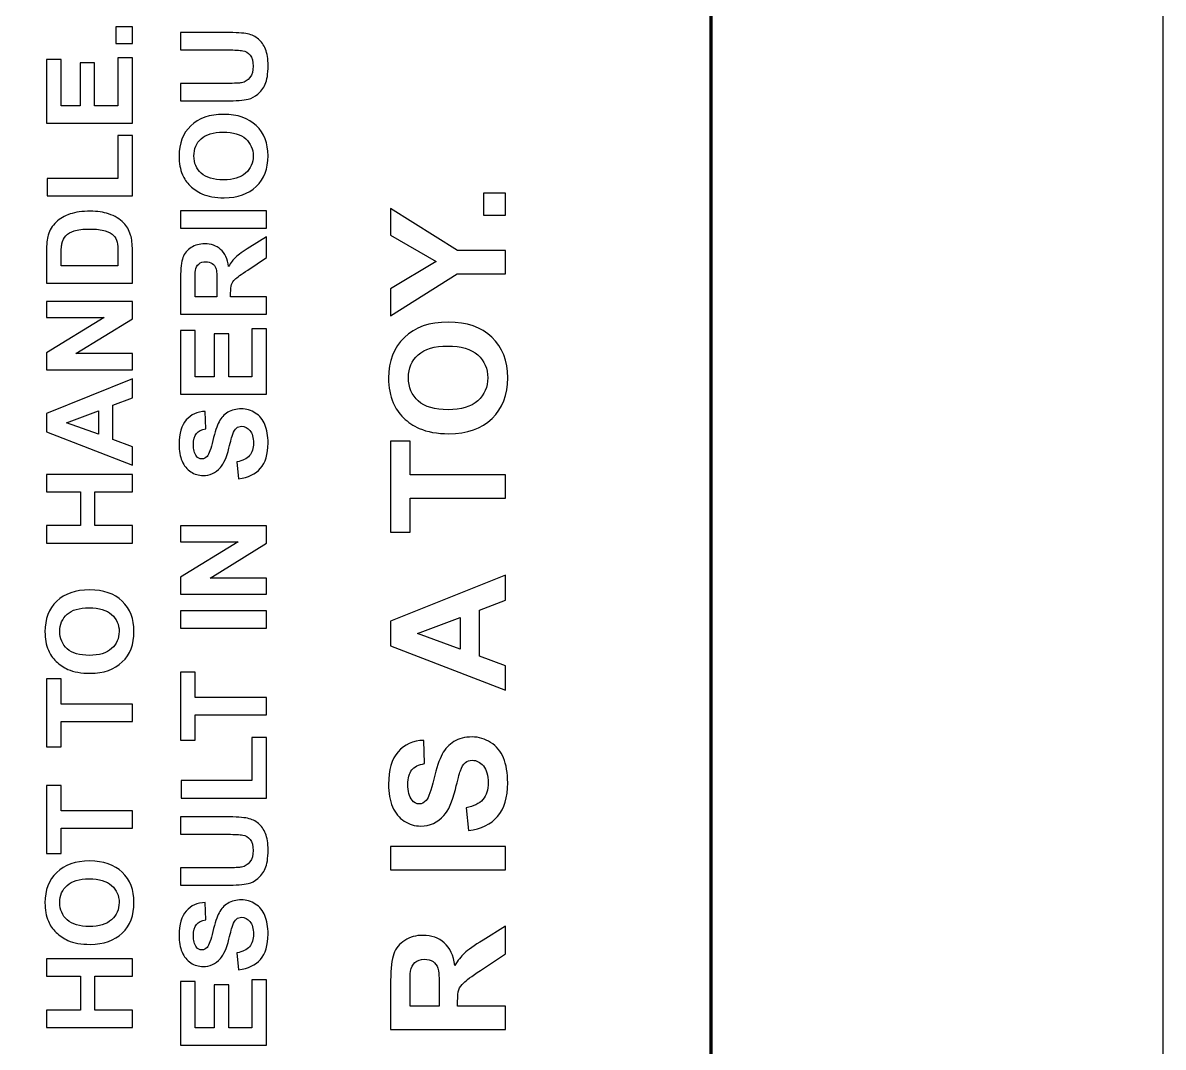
# Model space of a CAD drawing. Header units: millimetres. Extents: x -36 to 627, y -167 to 363.
# Drawn here: x 585.45 to 626.75, y -31.34 to 5.77 of the extents above; entities that cross this region are included whole.
import ezdxf

# ---------------------------------------------------------------- set-up
doc = ezdxf.new("R2010")
doc.units = ezdxf.units.MM
doc.header["$MEASUREMENT"] = 0
doc.layers.add('layer 1', color=7, linetype='Continuous')

msp = doc.modelspace()

# ---------------------------------------------------------------- linework, layer by layer
at = {"layer": 'layer 1', "color": 250, "lineweight": 25}
msp.add_open_spline([(546.5047, -159.8645), (546.5047, -159.8645), (546.5047, 90.1355), (546.5047, 90.1355), (546.5047, 90.1355), (626.7547, 90.1355), (626.7547, 90.1355), (626.7547, 90.1355), (626.7547, -159.8645), (626.7547, -159.8645), (626.7547, -159.8645), (546.5047, -159.8645), (546.5047, -159.8645)], degree=3, knots=[0, 0, 0, 0, 0.25, 0.25, 0.25, 0.5, 0.5, 0.5, 0.75, 0.75, 0.75, 1, 1, 1, 1], dxfattribs=at)
at = {"layer": 'layer 1', "color": 250, "lineweight": 211}
msp.add_open_spline([(562.8821, -107.0586), (562.8821, -107.0586), (562.8821, 37.3295), (562.8821, 37.3295), (562.8821, 39.582), (564.7249, 41.4248), (566.9774, 41.4248), (566.9774, 41.4248), (606.2821, 41.4248), (606.2821, 41.4248), (608.5346, 41.4248), (610.3774, 39.582), (610.3774, 37.3295), (610.3774, 37.3295), (610.3774, -107.0586), (610.3774, -107.0586), (610.3774, -109.3111), (608.5346, -111.1539), (606.2821, -111.1539), (606.2821, -111.1539), (566.9774, -111.1539), (566.9774, -111.1539), (564.7249, -111.1539), (562.8821, -109.3111), (562.8821, -107.0586)], degree=3, knots=[0, 0, 0, 0, 0.125, 0.125, 0.125, 0.25, 0.25, 0.25, 0.375, 0.375, 0.375, 0.5, 0.5, 0.5, 0.625, 0.625, 0.625, 0.75, 0.75, 0.75, 0.875, 0.875, 0.875, 1, 1, 1, 1], dxfattribs=at)
at = {"layer": 'layer 1', "color": 250}
for points, knots in [([(589.4171, 5.027), (589.4171, 5.027), (588.8216, 5.027), (588.8216, 5.027), (588.8216, 5.027), (588.8216, 5.6225), (588.8216, 5.6225), (588.8216, 5.6225), (589.4171, 5.6225), (589.4171, 5.6225), (589.4171, 5.6225), (589.4171, 5.027), (589.4171, 5.027)], [0, 0, 0, 0, 0.25, 0.25, 0.25, 0.5, 0.5, 0.5, 0.75, 0.75, 0.75, 1, 1, 1, 1]), ([(591.1608, 2.9451), (591.1608, 2.9451), (591.1608, 3.5754), (591.1608, 3.5754), (591.1608, 3.5754), (592.8473, 3.5754), (592.8473, 3.5754), (593.1154, 3.5754), (593.2885, 3.5833), (593.3675, 3.5985), (593.495, 3.6253), (593.5978, 3.6884), (593.6746, 3.7883), (593.7521, 3.889), (593.7905, 4.026), (593.7905, 4.1998), (593.7905, 4.3759), (593.7543, 4.5092), (593.6811, 4.599), (593.608, 4.6888), (593.5189, 4.7424), (593.4124, 4.7605), (593.3059, 4.7786), (593.1298, 4.7881), (592.8835, 4.7881), (592.8835, 4.7881), (591.1608, 4.7881), (591.1608, 4.7881), (591.1608, 4.7881), (591.1608, 5.4183), (591.1608, 5.4183), (591.1608, 5.4183), (592.7973, 5.4183), (592.7973, 5.4183), (593.1711, 5.4183), (593.4356, 5.4017), (593.5899, 5.3676), (593.7442, 5.3336), (593.8746, 5.2713), (593.9811, 5.18), (594.0875, 5.0894), (594.1716, 4.9677), (594.2346, 4.8156), (594.2976, 4.6627), (594.3295, 4.4642), (594.3295, 4.2187), (594.3295, 3.9224), (594.2955, 3.6978), (594.2266, 3.5449), (594.1578, 3.3921), (594.0687, 3.2711), (593.9586, 3.182), (593.8485, 3.0929), (593.734, 3.0349), (593.613, 3.0067), (593.4348, 2.9654), (593.1711, 2.9451), (592.8227, 2.9451), (592.8227, 2.9451), (591.1608, 2.9451), (591.1608, 2.9451)], [0, 0, 0, 0, 0.05, 0.05, 0.05, 0.1, 0.1, 0.1, 0.15, 0.15, 0.15, 0.2, 0.2, 0.2, 0.25, 0.25, 0.25, 0.3, 0.3, 0.3, 0.35, 0.35, 0.35, 0.4, 0.4, 0.4, 0.45, 0.45, 0.45, 0.5, 0.5, 0.5, 0.55, 0.55, 0.55, 0.6, 0.6, 0.6, 0.65, 0.65, 0.65, 0.7, 0.7, 0.7, 0.75, 0.75, 0.75, 0.8, 0.8, 0.8, 0.85, 0.85, 0.85, 0.9, 0.9, 0.9, 0.95, 0.95, 0.95, 1, 1, 1, 1]), ([(589.4171, 2.1365), (589.4171, 2.1365), (586.3049, 2.1365), (586.3049, 2.1365), (586.3049, 2.1365), (586.3049, 4.4402), (586.3049, 4.4402), (586.3049, 4.4402), (586.8309, 4.4402), (586.8309, 4.4402), (586.8309, 4.4402), (586.8309, 2.7668), (586.8309, 2.7668), (586.8309, 2.7668), (587.522, 2.7668), (587.522, 2.7668), (587.522, 2.7668), (587.522, 4.3228), (587.522, 4.3228), (587.522, 4.3228), (588.0479, 4.3228), (588.0479, 4.3228), (588.0479, 4.3228), (588.0479, 2.7668), (588.0479, 2.7668), (588.0479, 2.7668), (588.8912, 2.7668), (588.8912, 2.7668), (588.8912, 2.7668), (588.8912, 4.5011), (588.8912, 4.5011), (588.8912, 4.5011), (589.4171, 4.5011), (589.4171, 4.5011), (589.4171, 4.5011), (589.4171, 2.1365), (589.4171, 2.1365)], [0, 0, 0, 0, 0.0833333, 0.0833333, 0.0833333, 0.1666667, 0.1666667, 0.1666667, 0.25, 0.25, 0.25, 0.3333333, 0.3333333, 0.3333333, 0.4166667, 0.4166667, 0.4166667, 0.5, 0.5, 0.5, 0.5833333, 0.5833333, 0.5833333, 0.6666667, 0.6666667, 0.6666667, 0.75, 0.75, 0.75, 0.8333333, 0.8333333, 0.8333333, 0.9166667, 0.9166667, 0.9166667, 1, 1, 1, 1]), ([(592.7358, -0.5662), (592.4185, -0.5662), (592.1519, -0.5184), (591.936, -0.4235), (591.7773, -0.3532), (591.6346, -0.2561), (591.5086, -0.1337), (591.3825, -0.0113), (591.2891, 0.1227), (591.2275, 0.2684), (591.1456, 0.4625), (591.1043, 0.6863), (591.1043, 0.9399), (591.1043, 1.3992), (591.247, 1.7658), (591.5317, 2.0418), (591.8172, 2.317), (592.2134, 2.4547), (592.7213, 2.4547), (593.2247, 2.4547), (593.6188, 2.3178), (593.9028, 2.0447), (594.1875, 1.7716), (594.3295, 1.4057), (594.3295, 0.9486), (594.3295, 0.4857), (594.1882, 0.1169), (593.905, -0.1562), (593.6225, -0.4293), (593.2327, -0.5662), (592.7358, -0.5662)], [0, 0, 0, 0, 0.1, 0.1, 0.1, 0.2, 0.2, 0.2, 0.3, 0.3, 0.3, 0.4, 0.4, 0.4, 0.5, 0.5, 0.5, 0.6, 0.6, 0.6, 0.7, 0.7, 0.7, 0.8, 0.8, 0.8, 0.9, 0.9, 0.9, 1, 1, 1, 1]), ([(589.4171, -0.5011), (589.4171, -0.5011), (586.331, -0.5011), (586.331, -0.5011), (586.331, -0.5011), (586.331, 0.1291), (586.331, 0.1291), (586.331, 0.1291), (588.8912, 0.1291), (588.8912, 0.1291), (588.8912, 0.1291), (588.8912, 1.6896), (588.8912, 1.6896), (588.8912, 1.6896), (589.4171, 1.6896), (589.4171, 1.6896), (589.4171, 1.6896), (589.4171, -0.5011), (589.4171, -0.5011)], [0, 0, 0, 0, 0.1666667, 0.1666667, 0.1666667, 0.3333333, 0.3333333, 0.3333333, 0.5, 0.5, 0.5, 0.6666667, 0.6666667, 0.6666667, 0.8333333, 0.8333333, 0.8333333, 1, 1, 1, 1]), ([(592.7147, 0.0814), (593.0675, 0.0814), (593.3349, 0.1633), (593.5174, 0.3263), (593.6992, 0.4893), (593.7905, 0.6965), (593.7905, 0.9471), (593.7905, 1.1985), (593.7, 1.4043), (593.5196, 1.5658), (593.3385, 1.7266), (593.0675, 1.807), (592.7061, 1.807), (592.3489, 1.807), (592.0823, 1.7288), (591.907, 1.5716), (591.731, 1.4151), (591.6433, 1.2072), (591.6433, 0.9471), (591.6433, 0.6878), (591.7324, 0.4784), (591.9099, 0.3198), (592.0881, 0.1611), (592.3561, 0.0814), (592.7147, 0.0814)], [0, 0, 0, 0, 0.125, 0.125, 0.125, 0.25, 0.25, 0.25, 0.375, 0.375, 0.375, 0.5, 0.5, 0.5, 0.625, 0.625, 0.625, 0.75, 0.75, 0.75, 0.875, 0.875, 0.875, 1, 1, 1, 1]), ([(602.9341, -1.1942), (602.9341, -1.1942), (602.1374, -1.1942), (602.1374, -1.1942), (602.1374, -1.1942), (602.1374, -0.3976), (602.1374, -0.3976), (602.1374, -0.3976), (602.9341, -0.3976), (602.9341, -0.3976), (602.9341, -0.3976), (602.9341, -1.1942), (602.9341, -1.1942)], [0, 0, 0, 0, 0.25, 0.25, 0.25, 0.5, 0.5, 0.5, 0.75, 0.75, 0.75, 1, 1, 1, 1]), ([(586.3049, -3.6575), (586.3049, -3.6575), (586.3049, -2.5114), (586.3049, -2.5114), (586.3049, -2.2528), (586.3245, -2.0558), (586.3643, -1.9203), (586.4179, -1.7385), (586.5136, -1.582), (586.6512, -1.4523), (586.7881, -1.3219), (586.9562, -1.2234), (587.1554, -1.1553), (587.3539, -1.0879), (587.5995, -1.0539), (587.8907, -1.0539), (588.1472, -1.0539), (588.3674, -1.0858), (588.5529, -1.1495), (588.7796, -1.227), (588.9629, -1.3379), (589.1027, -1.482), (589.2092, -1.5907), (589.2918, -1.7377), (589.3512, -1.9225), (589.3954, -2.0608), (589.4171, -2.2456), (589.4171, -2.4774), (589.4171, -2.4774), (589.4171, -3.6575), (589.4171, -3.6575), (589.4171, -3.6575), (586.3049, -3.6575), (586.3049, -3.6575)], [0, 0, 0, 0, 0.0909091, 0.0909091, 0.0909091, 0.1818182, 0.1818182, 0.1818182, 0.2727273, 0.2727273, 0.2727273, 0.3636364, 0.3636364, 0.3636364, 0.4545455, 0.4545455, 0.4545455, 0.5454545, 0.5454545, 0.5454545, 0.6363636, 0.6363636, 0.6363636, 0.7272727, 0.7272727, 0.7272727, 0.8181818, 0.8181818, 0.8181818, 0.9090909, 0.9090909, 0.9090909, 1, 1, 1, 1]), ([(594.273, -1.6651), (594.273, -1.6651), (591.1608, -1.6651), (591.1608, -1.6651), (591.1608, -1.6651), (591.1608, -1.0349), (591.1608, -1.0349), (591.1608, -1.0349), (594.273, -1.0349), (594.273, -1.0349), (594.273, -1.0349), (594.273, -1.6651), (594.273, -1.6651)], [0, 0, 0, 0, 0.25, 0.25, 0.25, 0.5, 0.5, 0.5, 0.75, 0.75, 0.75, 1, 1, 1, 1]), ([(602.9341, -3.3235), (602.9341, -3.3235), (601.1818, -3.3235), (601.1818, -3.3235), (601.1818, -3.3235), (598.7706, -4.8499), (598.7706, -4.8499), (598.7706, -4.8499), (598.7706, -3.8643), (598.7706, -3.8643), (598.7706, -3.8643), (600.4191, -2.8796), (600.4191, -2.8796), (600.4191, -2.8796), (598.7706, -1.9211), (598.7706, -1.9211), (598.7706, -1.9211), (598.7706, -0.9539), (598.7706, -0.9539), (598.7706, -0.9539), (601.1877, -2.4803), (601.1877, -2.4803), (601.1877, -2.4803), (602.9341, -2.4803), (602.9341, -2.4803), (602.9341, -2.4803), (602.9341, -3.3235), (602.9341, -3.3235)], [0, 0, 0, 0, 0.1111111, 0.1111111, 0.1111111, 0.2222222, 0.2222222, 0.2222222, 0.3333333, 0.3333333, 0.3333333, 0.4444444, 0.4444444, 0.4444444, 0.5555556, 0.5555556, 0.5555556, 0.6666667, 0.6666667, 0.6666667, 0.7777778, 0.7777778, 0.7777778, 0.8888889, 0.8888889, 0.8888889, 1, 1, 1, 1]), ([(586.8309, -3.0272), (586.8309, -3.0272), (588.8912, -3.0272), (588.8912, -3.0272), (588.8912, -3.0272), (588.8912, -2.56), (588.8912, -2.56), (588.8912, -2.3854), (588.881, -2.2593), (588.8615, -2.1818), (588.8361, -2.0797), (588.7926, -1.9956), (588.7318, -1.929), (588.6709, -1.8616), (588.571, -1.8073), (588.4319, -1.7653), (588.2928, -1.7225), (588.1023, -1.7015), (587.8617, -1.7015), (587.622, -1.7015), (587.4372, -1.7225), (587.3083, -1.7653), (587.1793, -1.8073), (587.0794, -1.8667), (587.0069, -1.9428), (586.9352, -2.0188), (586.8859, -2.1152), (586.8606, -2.2325), (586.841, -2.3195), (586.8309, -2.4912), (586.8309, -2.7462), (586.8309, -2.7462), (586.8309, -3.0272), (586.8309, -3.0272)], [0, 0, 0, 0, 0.0909091, 0.0909091, 0.0909091, 0.1818182, 0.1818182, 0.1818182, 0.2727273, 0.2727273, 0.2727273, 0.3636364, 0.3636364, 0.3636364, 0.4545455, 0.4545455, 0.4545455, 0.5454545, 0.5454545, 0.5454545, 0.6363636, 0.6363636, 0.6363636, 0.7272727, 0.7272727, 0.7272727, 0.8181818, 0.8181818, 0.8181818, 0.9090909, 0.9090909, 0.9090909, 1, 1, 1, 1]), ([(594.273, -4.7824), (594.273, -4.7824), (591.1608, -4.7824), (591.1608, -4.7824), (591.1608, -4.7824), (591.1608, -3.4589), (591.1608, -3.4589), (591.1608, -3.1263), (591.1891, -2.8844), (591.2449, -2.7337), (591.3007, -2.5823), (591.3999, -2.462), (591.5426, -2.3715), (591.686, -2.2809), (591.849, -2.2353), (592.0331, -2.2353), (592.267, -2.2353), (592.4597, -2.3034), (592.6119, -2.4403), (592.764, -2.5772), (592.8596, -2.7815), (592.8995, -3.0539), (592.9784, -2.9184), (593.0654, -2.8069), (593.1603, -2.7192), (593.2552, -2.6308), (593.424, -2.512), (593.6659, -2.3628), (593.6659, -2.3628), (594.273, -1.9832), (594.273, -1.9832), (594.273, -1.9832), (594.273, -2.7344), (594.273, -2.7344), (594.273, -2.7344), (593.5935, -3.185), (593.5935, -3.185), (593.3522, -3.3466), (593.2001, -3.4574), (593.1378, -3.5175), (593.0748, -3.5769), (593.0313, -3.64), (593.0081, -3.7066), (592.985, -3.774), (592.9734, -3.8798), (592.9734, -4.0246), (592.9734, -4.0246), (592.9734, -4.1521), (592.9734, -4.1521), (592.9734, -4.1521), (594.273, -4.1521), (594.273, -4.1521), (594.273, -4.1521), (594.273, -4.7824), (594.273, -4.7824)], [0, 0, 0, 0, 0.0555556, 0.0555556, 0.0555556, 0.1111111, 0.1111111, 0.1111111, 0.1666667, 0.1666667, 0.1666667, 0.2222222, 0.2222222, 0.2222222, 0.2777778, 0.2777778, 0.2777778, 0.3333333, 0.3333333, 0.3333333, 0.3888889, 0.3888889, 0.3888889, 0.4444444, 0.4444444, 0.4444444, 0.5, 0.5, 0.5, 0.5555556, 0.5555556, 0.5555556, 0.6111111, 0.6111111, 0.6111111, 0.6666667, 0.6666667, 0.6666667, 0.7222222, 0.7222222, 0.7222222, 0.7777778, 0.7777778, 0.7777778, 0.8333333, 0.8333333, 0.8333333, 0.8888889, 0.8888889, 0.8888889, 0.9444444, 0.9444444, 0.9444444, 1, 1, 1, 1]), ([(592.4779, -4.1521), (592.4779, -4.1521), (592.4779, -3.6871), (592.4779, -3.6871), (592.4779, -3.3857), (592.4648, -3.1981), (592.4395, -3.1227), (592.4141, -3.0481), (592.3699, -2.9887), (592.3076, -2.9467), (592.2453, -2.9039), (592.1671, -2.8829), (592.0736, -2.8829), (591.9686, -2.8829), (591.8845, -2.9112), (591.8193, -2.967), (591.7549, -3.0227), (591.7143, -3.1017), (591.6976, -3.2031), (591.6904, -3.2546), (591.6868, -3.4074), (591.6868, -3.6617), (591.6868, -3.6617), (591.6868, -4.1521), (591.6868, -4.1521), (591.6868, -4.1521), (592.4779, -4.1521), (592.4779, -4.1521)], [0, 0, 0, 0, 0.1111111, 0.1111111, 0.1111111, 0.2222222, 0.2222222, 0.2222222, 0.3333333, 0.3333333, 0.3333333, 0.4444444, 0.4444444, 0.4444444, 0.5555556, 0.5555556, 0.5555556, 0.6666667, 0.6666667, 0.6666667, 0.7777778, 0.7777778, 0.7777778, 0.8888889, 0.8888889, 0.8888889, 1, 1, 1, 1]), ([(589.4171, -6.7965), (589.4171, -6.7965), (586.3049, -6.7965), (586.3049, -6.7965), (586.3049, -6.7965), (586.3049, -6.1865), (586.3049, -6.1865), (586.3049, -6.1865), (588.3906, -4.9057), (588.3906, -4.9057), (588.3906, -4.9057), (586.3049, -4.9057), (586.3049, -4.9057), (586.3049, -4.9057), (586.3049, -4.3233), (586.3049, -4.3233), (586.3049, -4.3233), (589.4171, -4.3233), (589.4171, -4.3233), (589.4171, -4.3233), (589.4171, -4.9528), (589.4171, -4.9528), (589.4171, -4.9528), (587.3713, -6.2141), (587.3713, -6.2141), (587.3713, -6.2141), (589.4171, -6.2141), (589.4171, -6.2141), (589.4171, -6.2141), (589.4171, -6.7965), (589.4171, -6.7965)], [0, 0, 0, 0, 0.1, 0.1, 0.1, 0.2, 0.2, 0.2, 0.3, 0.3, 0.3, 0.4, 0.4, 0.4, 0.5, 0.5, 0.5, 0.6, 0.6, 0.6, 0.7, 0.7, 0.7, 0.8, 0.8, 0.8, 0.9, 0.9, 0.9, 1, 1, 1, 1]), ([(594.273, -7.6816), (594.273, -7.6816), (591.1608, -7.6816), (591.1608, -7.6816), (591.1608, -7.6816), (591.1608, -5.3779), (591.1608, -5.3779), (591.1608, -5.3779), (591.6868, -5.3779), (591.6868, -5.3779), (591.6868, -5.3779), (591.6868, -7.0513), (591.6868, -7.0513), (591.6868, -7.0513), (592.3779, -7.0513), (592.3779, -7.0513), (592.3779, -7.0513), (592.3779, -5.4953), (592.3779, -5.4953), (592.3779, -5.4953), (592.9038, -5.4953), (592.9038, -5.4953), (592.9038, -5.4953), (592.9038, -7.0513), (592.9038, -7.0513), (592.9038, -7.0513), (593.7471, -7.0513), (593.7471, -7.0513), (593.7471, -7.0513), (593.7471, -5.317), (593.7471, -5.317), (593.7471, -5.317), (594.273, -5.317), (594.273, -5.317), (594.273, -5.317), (594.273, -7.6816), (594.273, -7.6816)], [0, 0, 0, 0, 0.0833333, 0.0833333, 0.0833333, 0.1666667, 0.1666667, 0.1666667, 0.25, 0.25, 0.25, 0.3333333, 0.3333333, 0.3333333, 0.4166667, 0.4166667, 0.4166667, 0.5, 0.5, 0.5, 0.5833333, 0.5833333, 0.5833333, 0.6666667, 0.6666667, 0.6666667, 0.75, 0.75, 0.75, 0.8333333, 0.8333333, 0.8333333, 0.9166667, 0.9166667, 0.9166667, 1, 1, 1, 1]), ([(600.8775, -9.1143), (600.453, -9.1143), (600.0964, -9.0503), (599.8076, -8.9233), (599.5953, -8.8293), (599.4044, -8.6995), (599.2358, -8.5357), (599.0671, -8.3719), (598.9421, -8.1926), (598.8597, -7.9978), (598.7502, -7.738), (598.695, -7.4386), (598.695, -7.0994), (598.695, -6.4849), (598.8859, -5.9945), (599.2668, -5.6253), (599.6486, -5.257), (600.1788, -5.0728), (600.8581, -5.0728), (601.5317, -5.0728), (602.0589, -5.256), (602.4389, -5.6214), (602.8197, -5.9868), (603.0097, -6.4762), (603.0097, -7.0877), (603.0097, -7.707), (602.8207, -8.2003), (602.4418, -8.5657), (602.0638, -8.9311), (601.5424, -9.1143), (600.8775, -9.1143)], [0, 0, 0, 0, 0.1, 0.1, 0.1, 0.2, 0.2, 0.2, 0.3, 0.3, 0.3, 0.4, 0.4, 0.4, 0.5, 0.5, 0.5, 0.6, 0.6, 0.6, 0.7, 0.7, 0.7, 0.8, 0.8, 0.8, 0.9, 0.9, 0.9, 1, 1, 1, 1]), ([(600.8494, -8.2478), (601.3214, -8.2478), (601.679, -8.1383), (601.9233, -7.9202), (602.1665, -7.7022), (602.2886, -7.425), (602.2886, -7.0897), (602.2886, -6.7534), (602.1675, -6.4781), (601.9262, -6.262), (601.6839, -6.0468), (601.3214, -5.9393), (600.8378, -5.9393), (600.36, -5.9393), (600.0033, -6.0439), (599.7688, -6.2542), (599.5333, -6.4636), (599.416, -6.7417), (599.416, -7.0897), (599.416, -7.4366), (599.5352, -7.7167), (599.7727, -7.929), (600.0111, -8.1412), (600.3697, -8.2478), (600.8494, -8.2478)], [0, 0, 0, 0, 0.125, 0.125, 0.125, 0.25, 0.25, 0.25, 0.375, 0.375, 0.375, 0.5, 0.5, 0.5, 0.625, 0.625, 0.625, 0.75, 0.75, 0.75, 0.875, 0.875, 0.875, 1, 1, 1, 1]), ([(589.4171, -7.1319), (589.4171, -7.1319), (589.4171, -7.8107), (589.4171, -7.8107), (589.4171, -7.8107), (588.7086, -8.0795), (588.7086, -8.0795), (588.7086, -8.0795), (588.7086, -9.3277), (588.7086, -9.3277), (588.7086, -9.3277), (589.4171, -9.5863), (589.4171, -9.5863), (589.4171, -9.5863), (589.4171, -10.2528), (589.4171, -10.2528), (589.4171, -10.2528), (586.3049, -9.0444), (586.3049, -9.0444), (586.3049, -9.0444), (586.3049, -8.3787), (586.3049, -8.3787), (586.3049, -8.3787), (589.4171, -7.1319), (589.4171, -7.1319)], [0, 0, 0, 0, 0.125, 0.125, 0.125, 0.25, 0.25, 0.25, 0.375, 0.375, 0.375, 0.5, 0.5, 0.5, 0.625, 0.625, 0.625, 0.75, 0.75, 0.75, 0.875, 0.875, 0.875, 1, 1, 1, 1]), ([(593.2646, -10.746), (593.2646, -10.746), (593.2037, -10.1331), (593.2037, -10.1331), (593.4088, -10.0962), (593.5587, -10.0223), (593.6551, -9.91), (593.7514, -9.7977), (593.7992, -9.6463), (593.7992, -9.4558), (593.7992, -9.2544), (593.7565, -9.1022), (593.671, -9.0001), (593.5855, -8.8979), (593.4855, -8.8465), (593.3711, -8.8465), (593.2972, -8.8465), (593.2349, -8.8682), (593.1835, -8.911), (593.1313, -8.9537), (593.0864, -9.0291), (593.0487, -9.1363), (593.0226, -9.2094), (592.9777, -9.3761), (592.9125, -9.6369), (592.8285, -9.9723), (592.7256, -10.2077), (592.6032, -10.3432), (592.4315, -10.5337), (592.2221, -10.6286), (591.9751, -10.6286), (591.8164, -10.6286), (591.6672, -10.5837), (591.5288, -10.4946), (591.3905, -10.4048), (591.2854, -10.2758), (591.213, -10.107), (591.1406, -9.9382), (591.1043, -9.7354), (591.1043, -9.4963), (591.1043, -9.1073), (591.1905, -8.8139), (591.3637, -8.6176), (591.5368, -8.4205), (591.7672, -8.3177), (592.0562, -8.3075), (592.0562, -8.3075), (592.078, -8.9378), (592.078, -8.9378), (591.9171, -8.9646), (591.802, -9.0218), (591.7317, -9.1095), (591.6614, -9.1971), (591.6259, -9.329), (591.6259, -9.5043), (591.6259, -9.6854), (591.6636, -9.8274), (591.7389, -9.9295), (591.7875, -9.9955), (591.8519, -10.0288), (591.9331, -10.0288), (592.007, -10.0288), (592.07, -9.9976), (592.1222, -9.9353), (592.1895, -9.8564), (592.2591, -9.6644), (592.3315, -9.3594), (592.4032, -9.0544), (592.4786, -8.8291), (592.5554, -8.6835), (592.6329, -8.5372), (592.7379, -8.4227), (592.8719, -8.3401), (593.006, -8.2575), (593.1711, -8.2162), (593.3675, -8.2162), (593.5457, -8.2162), (593.713, -8.2655), (593.8688, -8.3648), (594.0245, -8.464), (594.1404, -8.6038), (594.2158, -8.7849), (594.2918, -8.966), (594.3295, -9.1921), (594.3295, -9.4623), (594.3295, -9.8556), (594.239, -10.1577), (594.0571, -10.3685), (593.876, -10.5793), (593.6116, -10.7047), (593.2646, -10.746)], [0, 0, 0, 0, 0.0333333, 0.0333333, 0.0333333, 0.0666667, 0.0666667, 0.0666667, 0.1, 0.1, 0.1, 0.1333333, 0.1333333, 0.1333333, 0.1666667, 0.1666667, 0.1666667, 0.2, 0.2, 0.2, 0.2333333, 0.2333333, 0.2333333, 0.2666667, 0.2666667, 0.2666667, 0.3, 0.3, 0.3, 0.3333333, 0.3333333, 0.3333333, 0.3666667, 0.3666667, 0.3666667, 0.4, 0.4, 0.4, 0.4333333, 0.4333333, 0.4333333, 0.4666667, 0.4666667, 0.4666667, 0.5, 0.5, 0.5, 0.5333333, 0.5333333, 0.5333333, 0.5666667, 0.5666667, 0.5666667, 0.6, 0.6, 0.6, 0.6333333, 0.6333333, 0.6333333, 0.6666667, 0.6666667, 0.6666667, 0.7, 0.7, 0.7, 0.7333333, 0.7333333, 0.7333333, 0.7666667, 0.7666667, 0.7666667, 0.8, 0.8, 0.8, 0.8333333, 0.8333333, 0.8333333, 0.8666667, 0.8666667, 0.8666667, 0.9, 0.9, 0.9, 0.9333333, 0.9333333, 0.9333333, 0.9666667, 0.9666667, 0.9666667, 1, 1, 1, 1]), ([(588.1827, -8.2838), (588.1827, -8.2838), (587.0308, -8.7163), (587.0308, -8.7163), (587.0308, -8.7163), (588.1827, -9.1364), (588.1827, -9.1364), (588.1827, -9.1364), (588.1827, -8.2838), (588.1827, -8.2838)], [0, 0, 0, 0, 0.3333333, 0.3333333, 0.3333333, 0.6666667, 0.6666667, 0.6666667, 1, 1, 1, 1]), ([(602.9341, -11.4509), (602.9341, -11.4509), (599.4742, -11.4509), (599.4742, -11.4509), (599.4742, -11.4509), (599.4742, -12.6837), (599.4742, -12.6837), (599.4742, -12.6837), (598.7706, -12.6837), (598.7706, -12.6837), (598.7706, -12.6837), (598.7706, -9.3808), (598.7706, -9.3808), (598.7706, -9.3808), (599.4742, -9.3808), (599.4742, -9.3808), (599.4742, -9.3808), (599.4742, -10.6077), (599.4742, -10.6077), (599.4742, -10.6077), (602.9341, -10.6077), (602.9341, -10.6077), (602.9341, -10.6077), (602.9341, -11.4509), (602.9341, -11.4509)], [0, 0, 0, 0, 0.125, 0.125, 0.125, 0.25, 0.25, 0.25, 0.375, 0.375, 0.375, 0.5, 0.5, 0.5, 0.625, 0.625, 0.625, 0.75, 0.75, 0.75, 0.875, 0.875, 0.875, 1, 1, 1, 1]), ([(589.4171, -13.0745), (589.4171, -13.0745), (586.3049, -13.0745), (586.3049, -13.0745), (586.3049, -13.0745), (586.3049, -12.4442), (586.3049, -12.4442), (586.3049, -12.4442), (587.5307, -12.4442), (587.5307, -12.4442), (587.5307, -12.4442), (587.5307, -11.2185), (587.5307, -11.2185), (587.5307, -11.2185), (586.3049, -11.2185), (586.3049, -11.2185), (586.3049, -11.2185), (586.3049, -10.5882), (586.3049, -10.5882), (586.3049, -10.5882), (589.4171, -10.5882), (589.4171, -10.5882), (589.4171, -10.5882), (589.4171, -11.2185), (589.4171, -11.2185), (589.4171, -11.2185), (588.0566, -11.2185), (588.0566, -11.2185), (588.0566, -11.2185), (588.0566, -12.4442), (588.0566, -12.4442), (588.0566, -12.4442), (589.4171, -12.4442), (589.4171, -12.4442), (589.4171, -12.4442), (589.4171, -13.0745), (589.4171, -13.0745)], [0, 0, 0, 0, 0.0833333, 0.0833333, 0.0833333, 0.1666667, 0.1666667, 0.1666667, 0.25, 0.25, 0.25, 0.3333333, 0.3333333, 0.3333333, 0.4166667, 0.4166667, 0.4166667, 0.5, 0.5, 0.5, 0.5833333, 0.5833333, 0.5833333, 0.6666667, 0.6666667, 0.6666667, 0.75, 0.75, 0.75, 0.8333333, 0.8333333, 0.8333333, 0.9166667, 0.9166667, 0.9166667, 1, 1, 1, 1]), ([(594.273, -14.9274), (594.273, -14.9274), (591.1608, -14.9274), (591.1608, -14.9274), (591.1608, -14.9274), (591.1608, -14.3174), (591.1608, -14.3174), (591.1608, -14.3174), (593.2465, -13.0366), (593.2465, -13.0366), (593.2465, -13.0366), (591.1608, -13.0366), (591.1608, -13.0366), (591.1608, -13.0366), (591.1608, -12.4542), (591.1608, -12.4542), (591.1608, -12.4542), (594.273, -12.4542), (594.273, -12.4542), (594.273, -12.4542), (594.273, -13.0837), (594.273, -13.0837), (594.273, -13.0837), (592.2272, -14.345), (592.2272, -14.345), (592.2272, -14.345), (594.273, -14.345), (594.273, -14.345), (594.273, -14.345), (594.273, -14.9274), (594.273, -14.9274)], [0, 0, 0, 0, 0.1, 0.1, 0.1, 0.2, 0.2, 0.2, 0.3, 0.3, 0.3, 0.4, 0.4, 0.4, 0.5, 0.5, 0.5, 0.6, 0.6, 0.6, 0.7, 0.7, 0.7, 0.8, 0.8, 0.8, 0.9, 0.9, 0.9, 1, 1, 1, 1]), ([(602.9341, -14.2353), (602.9341, -14.2353), (602.9341, -15.1434), (602.9341, -15.1434), (602.9341, -15.1434), (601.9863, -15.503), (601.9863, -15.503), (601.9863, -15.503), (601.9863, -17.1729), (601.9863, -17.1729), (601.9863, -17.1729), (602.9341, -17.5189), (602.9341, -17.5189), (602.9341, -17.5189), (602.9341, -18.4105), (602.9341, -18.4105), (602.9341, -18.4105), (598.7706, -16.7939), (598.7706, -16.7939), (598.7706, -16.7939), (598.7706, -15.9033), (598.7706, -15.9033), (598.7706, -15.9033), (602.9341, -14.2353), (602.9341, -14.2353)], [0, 0, 0, 0, 0.125, 0.125, 0.125, 0.25, 0.25, 0.25, 0.375, 0.375, 0.375, 0.5, 0.5, 0.5, 0.625, 0.625, 0.625, 0.75, 0.75, 0.75, 0.875, 0.875, 0.875, 1, 1, 1, 1]), ([(587.8799, -17.7934), (587.5626, -17.7934), (587.296, -17.7456), (587.0801, -17.6507), (586.9214, -17.5804), (586.7787, -17.4833), (586.6527, -17.3609), (586.5266, -17.2385), (586.4332, -17.1045), (586.3716, -16.9588), (586.2897, -16.7647), (586.2484, -16.5409), (586.2484, -16.2873), (586.2484, -15.828), (586.3911, -15.4614), (586.6758, -15.1854), (586.9613, -14.9102), (587.3575, -14.7725), (587.8654, -14.7725), (588.3688, -14.7725), (588.7629, -14.9094), (589.0469, -15.1825), (589.3316, -15.4556), (589.4736, -15.8215), (589.4736, -16.2786), (589.4736, -16.7415), (589.3323, -17.1103), (589.0491, -17.3834), (588.7666, -17.6565), (588.3768, -17.7934), (587.8799, -17.7934)], [0, 0, 0, 0, 0.1, 0.1, 0.1, 0.2, 0.2, 0.2, 0.3, 0.3, 0.3, 0.4, 0.4, 0.4, 0.5, 0.5, 0.5, 0.6, 0.6, 0.6, 0.7, 0.7, 0.7, 0.8, 0.8, 0.8, 0.9, 0.9, 0.9, 1, 1, 1, 1]), ([(587.8588, -17.1458), (588.2116, -17.1458), (588.479, -17.0639), (588.6615, -16.9009), (588.8433, -16.7379), (588.9346, -16.5307), (588.9346, -16.2801), (588.9346, -16.0287), (588.8441, -15.8229), (588.6637, -15.6614), (588.4826, -15.5006), (588.2116, -15.4202), (587.8502, -15.4202), (587.493, -15.4202), (587.2264, -15.4984), (587.0511, -15.6556), (586.8751, -15.8121), (586.7874, -16.02), (586.7874, -16.2801), (586.7874, -16.5394), (586.8765, -16.7488), (587.054, -16.9074), (587.2322, -17.0661), (587.5002, -17.1458), (587.8588, -17.1458)], [0, 0, 0, 0, 0.125, 0.125, 0.125, 0.25, 0.25, 0.25, 0.375, 0.375, 0.375, 0.5, 0.5, 0.5, 0.625, 0.625, 0.625, 0.75, 0.75, 0.75, 0.875, 0.875, 0.875, 1, 1, 1, 1]), ([(594.273, -16.1567), (594.273, -16.1567), (591.1608, -16.1567), (591.1608, -16.1567), (591.1608, -16.1567), (591.1608, -15.5265), (591.1608, -15.5265), (591.1608, -15.5265), (594.273, -15.5265), (594.273, -15.5265), (594.273, -15.5265), (594.273, -16.1567), (594.273, -16.1567)], [0, 0, 0, 0, 0.25, 0.25, 0.25, 0.5, 0.5, 0.5, 0.75, 0.75, 0.75, 1, 1, 1, 1]), ([(601.2826, -15.7763), (601.2826, -15.7763), (599.7417, -16.3549), (599.7417, -16.3549), (599.7417, -16.3549), (601.2826, -16.917), (601.2826, -16.917), (601.2826, -16.917), (601.2826, -15.7763), (601.2826, -15.7763)], [0, 0, 0, 0, 0.3333333, 0.3333333, 0.3333333, 0.6666667, 0.6666667, 0.6666667, 1, 1, 1, 1]), ([(594.273, -19.2978), (594.273, -19.2978), (591.6868, -19.2978), (591.6868, -19.2978), (591.6868, -19.2978), (591.6868, -20.2193), (591.6868, -20.2193), (591.6868, -20.2193), (591.1608, -20.2193), (591.1608, -20.2193), (591.1608, -20.2193), (591.1608, -17.7504), (591.1608, -17.7504), (591.1608, -17.7504), (591.6868, -17.7504), (591.6868, -17.7504), (591.6868, -17.7504), (591.6868, -18.6675), (591.6868, -18.6675), (591.6868, -18.6675), (594.273, -18.6675), (594.273, -18.6675), (594.273, -18.6675), (594.273, -19.2978), (594.273, -19.2978)], [0, 0, 0, 0, 0.125, 0.125, 0.125, 0.25, 0.25, 0.25, 0.375, 0.375, 0.375, 0.5, 0.5, 0.5, 0.625, 0.625, 0.625, 0.75, 0.75, 0.75, 0.875, 0.875, 0.875, 1, 1, 1, 1]), ([(589.4171, -19.54), (589.4171, -19.54), (586.8309, -19.54), (586.8309, -19.54), (586.8309, -19.54), (586.8309, -20.4615), (586.8309, -20.4615), (586.8309, -20.4615), (586.3049, -20.4615), (586.3049, -20.4615), (586.3049, -20.4615), (586.3049, -17.9926), (586.3049, -17.9926), (586.3049, -17.9926), (586.8309, -17.9926), (586.8309, -17.9926), (586.8309, -17.9926), (586.8309, -18.9097), (586.8309, -18.9097), (586.8309, -18.9097), (589.4171, -18.9097), (589.4171, -18.9097), (589.4171, -18.9097), (589.4171, -19.54), (589.4171, -19.54)], [0, 0, 0, 0, 0.125, 0.125, 0.125, 0.25, 0.25, 0.25, 0.375, 0.375, 0.375, 0.5, 0.5, 0.5, 0.625, 0.625, 0.625, 0.75, 0.75, 0.75, 0.875, 0.875, 0.875, 1, 1, 1, 1]), ([(594.273, -22.3129), (594.273, -22.3129), (591.1869, -22.3129), (591.1869, -22.3129), (591.1869, -22.3129), (591.1869, -21.6827), (591.1869, -21.6827), (591.1869, -21.6827), (593.7471, -21.6827), (593.7471, -21.6827), (593.7471, -21.6827), (593.7471, -20.1222), (593.7471, -20.1222), (593.7471, -20.1222), (594.273, -20.1222), (594.273, -20.1222), (594.273, -20.1222), (594.273, -22.3129), (594.273, -22.3129)], [0, 0, 0, 0, 0.1666667, 0.1666667, 0.1666667, 0.3333333, 0.3333333, 0.3333333, 0.5, 0.5, 0.5, 0.6666667, 0.6666667, 0.6666667, 0.8333333, 0.8333333, 0.8333333, 1, 1, 1, 1]), ([(601.585, -23.4851), (601.585, -23.4851), (601.5036, -22.6652), (601.5036, -22.6652), (601.7779, -22.6157), (601.9785, -22.5169), (602.1074, -22.3667), (602.2363, -22.2164), (602.3003, -22.0139), (602.3003, -21.759), (602.3003, -21.4896), (602.2431, -21.286), (602.1287, -21.1494), (602.0144, -21.0127), (601.8806, -20.9439), (601.7275, -20.9439), (601.6286, -20.9439), (601.5453, -20.973), (601.4765, -21.0302), (601.4067, -21.0874), (601.3466, -21.1882), (601.2962, -21.3316), (601.2613, -21.4295), (601.2012, -21.6524), (601.114, -22.0013), (601.0016, -22.45), (600.864, -22.765), (600.7002, -22.9462), (600.4705, -23.2011), (600.1904, -23.3281), (599.8599, -23.3281), (599.6477, -23.3281), (599.448, -23.268), (599.2629, -23.1488), (599.0778, -23.0286), (598.9373, -22.8561), (598.8403, -22.6303), (598.7434, -22.4045), (598.695, -22.1331), (598.695, -21.8133), (598.695, -21.2928), (598.8103, -20.9003), (599.0419, -20.6377), (599.2736, -20.3741), (599.5818, -20.2364), (599.9685, -20.2229), (599.9685, -20.2229), (599.9975, -21.066), (599.9975, -21.066), (599.7824, -21.1019), (599.6283, -21.1785), (599.5343, -21.2957), (599.4403, -21.413), (599.3928, -21.5894), (599.3928, -21.8239), (599.3928, -22.0662), (599.4432, -22.2562), (599.544, -22.3928), (599.6089, -22.481), (599.6951, -22.5256), (599.8037, -22.5256), (599.9025, -22.5256), (599.9869, -22.4839), (600.0566, -22.4006), (600.1468, -22.2949), (600.2398, -22.0381), (600.3367, -21.6301), (600.4327, -21.2221), (600.5335, -20.9207), (600.6362, -20.7259), (600.7399, -20.5301), (600.8804, -20.377), (601.0597, -20.2665), (601.239, -20.156), (601.46, -20.1007), (601.7226, -20.1007), (601.9611, -20.1007), (602.1849, -20.1666), (602.3933, -20.2994), (602.6017, -20.4322), (602.7567, -20.6192), (602.8575, -20.8615), (602.9593, -21.1038), (603.0097, -21.4062), (603.0097, -21.7677), (603.0097, -22.294), (602.8885, -22.6981), (602.6453, -22.9801), (602.403, -23.2622), (602.0493, -23.4298), (601.585, -23.4851)], [0, 0, 0, 0, 0.0333333, 0.0333333, 0.0333333, 0.0666667, 0.0666667, 0.0666667, 0.1, 0.1, 0.1, 0.1333333, 0.1333333, 0.1333333, 0.1666667, 0.1666667, 0.1666667, 0.2, 0.2, 0.2, 0.2333333, 0.2333333, 0.2333333, 0.2666667, 0.2666667, 0.2666667, 0.3, 0.3, 0.3, 0.3333333, 0.3333333, 0.3333333, 0.3666667, 0.3666667, 0.3666667, 0.4, 0.4, 0.4, 0.4333333, 0.4333333, 0.4333333, 0.4666667, 0.4666667, 0.4666667, 0.5, 0.5, 0.5, 0.5333333, 0.5333333, 0.5333333, 0.5666667, 0.5666667, 0.5666667, 0.6, 0.6, 0.6, 0.6333333, 0.6333333, 0.6333333, 0.6666667, 0.6666667, 0.6666667, 0.7, 0.7, 0.7, 0.7333333, 0.7333333, 0.7333333, 0.7666667, 0.7666667, 0.7666667, 0.8, 0.8, 0.8, 0.8333333, 0.8333333, 0.8333333, 0.8666667, 0.8666667, 0.8666667, 0.9, 0.9, 0.9, 0.9333333, 0.9333333, 0.9333333, 0.9666667, 0.9666667, 0.9666667, 1, 1, 1, 1]), ([(589.4171, -23.4026), (589.4171, -23.4026), (586.8309, -23.4026), (586.8309, -23.4026), (586.8309, -23.4026), (586.8309, -24.3241), (586.8309, -24.3241), (586.8309, -24.3241), (586.3049, -24.3241), (586.3049, -24.3241), (586.3049, -24.3241), (586.3049, -21.8552), (586.3049, -21.8552), (586.3049, -21.8552), (586.8309, -21.8552), (586.8309, -21.8552), (586.8309, -21.8552), (586.8309, -22.7723), (586.8309, -22.7723), (586.8309, -22.7723), (589.4171, -22.7723), (589.4171, -22.7723), (589.4171, -22.7723), (589.4171, -23.4026), (589.4171, -23.4026)], [0, 0, 0, 0, 0.125, 0.125, 0.125, 0.25, 0.25, 0.25, 0.375, 0.375, 0.375, 0.5, 0.5, 0.5, 0.625, 0.625, 0.625, 0.75, 0.75, 0.75, 0.875, 0.875, 0.875, 1, 1, 1, 1]), ([(591.1608, -25.4693), (591.1608, -25.4693), (591.1608, -24.839), (591.1608, -24.839), (591.1608, -24.839), (592.8473, -24.839), (592.8473, -24.839), (593.1154, -24.839), (593.2885, -24.8311), (593.3675, -24.8159), (593.495, -24.7891), (593.5978, -24.726), (593.6746, -24.6261), (593.7521, -24.5254), (593.7905, -24.3884), (593.7905, -24.2146), (593.7905, -24.0385), (593.7543, -23.9052), (593.6811, -23.8154), (593.608, -23.7256), (593.5189, -23.672), (593.4124, -23.6539), (593.3059, -23.6358), (593.1298, -23.6263), (592.8835, -23.6263), (592.8835, -23.6263), (591.1608, -23.6263), (591.1608, -23.6263), (591.1608, -23.6263), (591.1608, -22.9961), (591.1608, -22.9961), (591.1608, -22.9961), (592.7973, -22.9961), (592.7973, -22.9961), (593.1711, -22.9961), (593.4356, -23.0127), (593.5899, -23.0468), (593.7442, -23.0808), (593.8746, -23.1431), (593.9811, -23.2344), (594.0875, -23.325), (594.1716, -23.4467), (594.2346, -23.5988), (594.2976, -23.7517), (594.3295, -23.9502), (594.3295, -24.1957), (594.3295, -24.492), (594.2955, -24.7166), (594.2266, -24.8695), (594.1578, -25.0223), (594.0687, -25.1433), (593.9586, -25.2324), (593.8485, -25.3215), (593.734, -25.3795), (593.613, -25.4077), (593.4348, -25.449), (593.1711, -25.4693), (592.8227, -25.4693), (592.8227, -25.4693), (591.1608, -25.4693), (591.1608, -25.4693)], [0, 0, 0, 0, 0.05, 0.05, 0.05, 0.1, 0.1, 0.1, 0.15, 0.15, 0.15, 0.2, 0.2, 0.2, 0.25, 0.25, 0.25, 0.3, 0.3, 0.3, 0.35, 0.35, 0.35, 0.4, 0.4, 0.4, 0.45, 0.45, 0.45, 0.5, 0.5, 0.5, 0.55, 0.55, 0.55, 0.6, 0.6, 0.6, 0.65, 0.65, 0.65, 0.7, 0.7, 0.7, 0.75, 0.75, 0.75, 0.8, 0.8, 0.8, 0.85, 0.85, 0.85, 0.9, 0.9, 0.9, 0.95, 0.95, 0.95, 1, 1, 1, 1]), ([(602.9341, -24.9088), (602.9341, -24.9088), (598.7706, -24.9088), (598.7706, -24.9088), (598.7706, -24.9088), (598.7706, -24.0656), (598.7706, -24.0656), (598.7706, -24.0656), (602.9341, -24.0656), (602.9341, -24.0656), (602.9341, -24.0656), (602.9341, -24.9088), (602.9341, -24.9088)], [0, 0, 0, 0, 0.25, 0.25, 0.25, 0.5, 0.5, 0.5, 0.75, 0.75, 0.75, 1, 1, 1, 1]), ([(587.8799, -27.6137), (587.5626, -27.6137), (587.296, -27.5659), (587.0801, -27.471), (586.9214, -27.4007), (586.7787, -27.3036), (586.6527, -27.1812), (586.5266, -27.0588), (586.4332, -26.9248), (586.3716, -26.7791), (586.2897, -26.585), (586.2484, -26.3612), (586.2484, -26.1076), (586.2484, -25.6483), (586.3911, -25.2817), (586.6758, -25.0057), (586.9613, -24.7305), (587.3575, -24.5928), (587.8654, -24.5928), (588.3688, -24.5928), (588.7629, -24.7297), (589.0469, -25.0028), (589.3316, -25.2759), (589.4736, -25.6418), (589.4736, -26.0989), (589.4736, -26.5618), (589.3323, -26.9306), (589.0491, -27.2037), (588.7666, -27.4768), (588.3768, -27.6137), (587.8799, -27.6137)], [0, 0, 0, 0, 0.1, 0.1, 0.1, 0.2, 0.2, 0.2, 0.3, 0.3, 0.3, 0.4, 0.4, 0.4, 0.5, 0.5, 0.5, 0.6, 0.6, 0.6, 0.7, 0.7, 0.7, 0.8, 0.8, 0.8, 0.9, 0.9, 0.9, 1, 1, 1, 1]), ([(587.8588, -26.9661), (588.2116, -26.9661), (588.479, -26.8842), (588.6615, -26.7212), (588.8433, -26.5582), (588.9346, -26.351), (588.9346, -26.1004), (588.9346, -25.849), (588.8441, -25.6432), (588.6637, -25.4817), (588.4826, -25.3209), (588.2116, -25.2405), (587.8502, -25.2405), (587.493, -25.2405), (587.2264, -25.3187), (587.0511, -25.4759), (586.8751, -25.6324), (586.7874, -25.8403), (586.7874, -26.1004), (586.7874, -26.3597), (586.8765, -26.5691), (587.054, -26.7277), (587.2322, -26.8864), (587.5002, -26.9661), (587.8588, -26.9661)], [0, 0, 0, 0, 0.125, 0.125, 0.125, 0.25, 0.25, 0.25, 0.375, 0.375, 0.375, 0.5, 0.5, 0.5, 0.625, 0.625, 0.625, 0.75, 0.75, 0.75, 0.875, 0.875, 0.875, 1, 1, 1, 1]), ([(593.2646, -28.5337), (593.2646, -28.5337), (593.2037, -27.9208), (593.2037, -27.9208), (593.4088, -27.8839), (593.5587, -27.81), (593.6551, -27.6977), (593.7514, -27.5854), (593.7992, -27.434), (593.7992, -27.2435), (593.7992, -27.0421), (593.7565, -26.8899), (593.671, -26.7878), (593.5855, -26.6856), (593.4855, -26.6342), (593.3711, -26.6342), (593.2972, -26.6342), (593.2349, -26.6559), (593.1835, -26.6987), (593.1313, -26.7414), (593.0864, -26.8168), (593.0487, -26.924), (593.0226, -26.9971), (592.9777, -27.1638), (592.9125, -27.4246), (592.8285, -27.76), (592.7256, -27.9954), (592.6032, -28.1309), (592.4315, -28.3214), (592.2221, -28.4163), (591.9751, -28.4163), (591.8164, -28.4163), (591.6672, -28.3714), (591.5288, -28.2823), (591.3905, -28.1925), (591.2854, -28.0635), (591.213, -27.8947), (591.1406, -27.7259), (591.1043, -27.5231), (591.1043, -27.284), (591.1043, -26.895), (591.1905, -26.6016), (591.3637, -26.4053), (591.5368, -26.2082), (591.7672, -26.1054), (592.0562, -26.0952), (592.0562, -26.0952), (592.078, -26.7255), (592.078, -26.7255), (591.9171, -26.7523), (591.802, -26.8095), (591.7317, -26.8972), (591.6614, -26.9848), (591.6259, -27.1167), (591.6259, -27.292), (591.6259, -27.4731), (591.6636, -27.6151), (591.7389, -27.7172), (591.7875, -27.7832), (591.8519, -27.8165), (591.9331, -27.8165), (592.007, -27.8165), (592.07, -27.7853), (592.1222, -27.723), (592.1895, -27.6441), (592.2591, -27.4521), (592.3315, -27.1471), (592.4032, -26.8421), (592.4786, -26.6168), (592.5554, -26.4712), (592.6329, -26.3249), (592.7379, -26.2104), (592.8719, -26.1278), (593.006, -26.0452), (593.1711, -26.0039), (593.3675, -26.0039), (593.5457, -26.0039), (593.713, -26.0532), (593.8688, -26.1525), (594.0245, -26.2517), (594.1404, -26.3915), (594.2158, -26.5726), (594.2918, -26.7537), (594.3295, -26.9798), (594.3295, -27.25), (594.3295, -27.6433), (594.239, -27.9454), (594.0571, -28.1562), (593.876, -28.367), (593.6116, -28.4924), (593.2646, -28.5337)], [0, 0, 0, 0, 0.0333333, 0.0333333, 0.0333333, 0.0666667, 0.0666667, 0.0666667, 0.1, 0.1, 0.1, 0.1333333, 0.1333333, 0.1333333, 0.1666667, 0.1666667, 0.1666667, 0.2, 0.2, 0.2, 0.2333333, 0.2333333, 0.2333333, 0.2666667, 0.2666667, 0.2666667, 0.3, 0.3, 0.3, 0.3333333, 0.3333333, 0.3333333, 0.3666667, 0.3666667, 0.3666667, 0.4, 0.4, 0.4, 0.4333333, 0.4333333, 0.4333333, 0.4666667, 0.4666667, 0.4666667, 0.5, 0.5, 0.5, 0.5333333, 0.5333333, 0.5333333, 0.5666667, 0.5666667, 0.5666667, 0.6, 0.6, 0.6, 0.6333333, 0.6333333, 0.6333333, 0.6666667, 0.6666667, 0.6666667, 0.7, 0.7, 0.7, 0.7333333, 0.7333333, 0.7333333, 0.7666667, 0.7666667, 0.7666667, 0.8, 0.8, 0.8, 0.8333333, 0.8333333, 0.8333333, 0.8666667, 0.8666667, 0.8666667, 0.9, 0.9, 0.9, 0.9333333, 0.9333333, 0.9333333, 0.9666667, 0.9666667, 0.9666667, 1, 1, 1, 1]), ([(602.9341, -30.6947), (602.9341, -30.6947), (598.7706, -30.6947), (598.7706, -30.6947), (598.7706, -30.6947), (598.7706, -28.924), (598.7706, -28.924), (598.7706, -28.4792), (598.8084, -28.1555), (598.883, -27.9539), (598.9576, -27.7513), (599.0904, -27.5905), (599.2813, -27.4693), (599.4732, -27.3482), (599.6913, -27.2871), (599.9374, -27.2871), (600.2505, -27.2871), (600.5083, -27.3782), (600.7118, -27.5614), (600.9153, -27.7446), (601.0433, -28.0179), (601.0966, -28.3823), (601.2022, -28.201), (601.3185, -28.0518), (601.4455, -27.9345), (601.5724, -27.8163), (601.7982, -27.6573), (602.1219, -27.4577), (602.1219, -27.4577), (602.9341, -26.9498), (602.9341, -26.9498), (602.9341, -26.9498), (602.9341, -27.9549), (602.9341, -27.9549), (602.9341, -27.9549), (602.025, -28.5577), (602.025, -28.5577), (601.7023, -28.7738), (601.4988, -28.9221), (601.4154, -29.0025), (601.3311, -29.082), (601.2729, -29.1663), (601.2419, -29.2555), (601.2109, -29.3456), (601.1954, -29.4871), (601.1954, -29.681), (601.1954, -29.681), (601.1954, -29.8515), (601.1954, -29.8515), (601.1954, -29.8515), (602.9341, -29.8515), (602.9341, -29.8515), (602.9341, -29.8515), (602.9341, -30.6947), (602.9341, -30.6947)], [0, 0, 0, 0, 0.0555556, 0.0555556, 0.0555556, 0.1111111, 0.1111111, 0.1111111, 0.1666667, 0.1666667, 0.1666667, 0.2222222, 0.2222222, 0.2222222, 0.2777778, 0.2777778, 0.2777778, 0.3333333, 0.3333333, 0.3333333, 0.3888889, 0.3888889, 0.3888889, 0.4444444, 0.4444444, 0.4444444, 0.5, 0.5, 0.5, 0.5555556, 0.5555556, 0.5555556, 0.6111111, 0.6111111, 0.6111111, 0.6666667, 0.6666667, 0.6666667, 0.7222222, 0.7222222, 0.7222222, 0.7777778, 0.7777778, 0.7777778, 0.8333333, 0.8333333, 0.8333333, 0.8888889, 0.8888889, 0.8888889, 0.9444444, 0.9444444, 0.9444444, 1, 1, 1, 1]), ([(589.4171, -30.6223), (589.4171, -30.6223), (586.3049, -30.6223), (586.3049, -30.6223), (586.3049, -30.6223), (586.3049, -29.992), (586.3049, -29.992), (586.3049, -29.992), (587.5307, -29.992), (587.5307, -29.992), (587.5307, -29.992), (587.5307, -28.7663), (587.5307, -28.7663), (587.5307, -28.7663), (586.3049, -28.7663), (586.3049, -28.7663), (586.3049, -28.7663), (586.3049, -28.136), (586.3049, -28.136), (586.3049, -28.136), (589.4171, -28.136), (589.4171, -28.136), (589.4171, -28.136), (589.4171, -28.7663), (589.4171, -28.7663), (589.4171, -28.7663), (588.0566, -28.7663), (588.0566, -28.7663), (588.0566, -28.7663), (588.0566, -29.992), (588.0566, -29.992), (588.0566, -29.992), (589.4171, -29.992), (589.4171, -29.992), (589.4171, -29.992), (589.4171, -30.6223), (589.4171, -30.6223)], [0, 0, 0, 0, 0.0833333, 0.0833333, 0.0833333, 0.1666667, 0.1666667, 0.1666667, 0.25, 0.25, 0.25, 0.3333333, 0.3333333, 0.3333333, 0.4166667, 0.4166667, 0.4166667, 0.5, 0.5, 0.5, 0.5833333, 0.5833333, 0.5833333, 0.6666667, 0.6666667, 0.6666667, 0.75, 0.75, 0.75, 0.8333333, 0.8333333, 0.8333333, 0.9166667, 0.9166667, 0.9166667, 1, 1, 1, 1]), ([(600.5325, -29.8515), (600.5325, -29.8515), (600.5325, -29.2293), (600.5325, -29.2293), (600.5325, -28.8262), (600.5151, -28.5751), (600.4811, -28.4743), (600.4472, -28.3745), (600.3881, -28.295), (600.3048, -28.2388), (600.2214, -28.1817), (600.1167, -28.1536), (599.9917, -28.1536), (599.8512, -28.1536), (599.7388, -28.1913), (599.6515, -28.266), (599.5653, -28.3406), (599.511, -28.4462), (599.4887, -28.5819), (599.479, -28.6507), (599.4742, -28.8552), (599.4742, -29.1954), (599.4742, -29.1954), (599.4742, -29.8515), (599.4742, -29.8515), (599.4742, -29.8515), (600.5325, -29.8515), (600.5325, -29.8515)], [0, 0, 0, 0, 0.1111111, 0.1111111, 0.1111111, 0.2222222, 0.2222222, 0.2222222, 0.3333333, 0.3333333, 0.3333333, 0.4444444, 0.4444444, 0.4444444, 0.5555556, 0.5555556, 0.5555556, 0.6666667, 0.6666667, 0.6666667, 0.7777778, 0.7777778, 0.7777778, 0.8888889, 0.8888889, 0.8888889, 1, 1, 1, 1]), ([(594.273, -31.2677), (594.273, -31.2677), (591.1608, -31.2677), (591.1608, -31.2677), (591.1608, -31.2677), (591.1608, -28.964), (591.1608, -28.964), (591.1608, -28.964), (591.6868, -28.964), (591.6868, -28.964), (591.6868, -28.964), (591.6868, -30.6374), (591.6868, -30.6374), (591.6868, -30.6374), (592.3779, -30.6374), (592.3779, -30.6374), (592.3779, -30.6374), (592.3779, -29.0814), (592.3779, -29.0814), (592.3779, -29.0814), (592.9038, -29.0814), (592.9038, -29.0814), (592.9038, -29.0814), (592.9038, -30.6374), (592.9038, -30.6374), (592.9038, -30.6374), (593.7471, -30.6374), (593.7471, -30.6374), (593.7471, -30.6374), (593.7471, -28.9031), (593.7471, -28.9031), (593.7471, -28.9031), (594.273, -28.9031), (594.273, -28.9031), (594.273, -28.9031), (594.273, -31.2677), (594.273, -31.2677)], [0, 0, 0, 0, 0.0833333, 0.0833333, 0.0833333, 0.1666667, 0.1666667, 0.1666667, 0.25, 0.25, 0.25, 0.3333333, 0.3333333, 0.3333333, 0.4166667, 0.4166667, 0.4166667, 0.5, 0.5, 0.5, 0.5833333, 0.5833333, 0.5833333, 0.6666667, 0.6666667, 0.6666667, 0.75, 0.75, 0.75, 0.8333333, 0.8333333, 0.8333333, 0.9166667, 0.9166667, 0.9166667, 1, 1, 1, 1])]:
    msp.add_open_spline(points, degree=3, knots=knots, dxfattribs=at)

doc.saveas('drawing.dxf')
